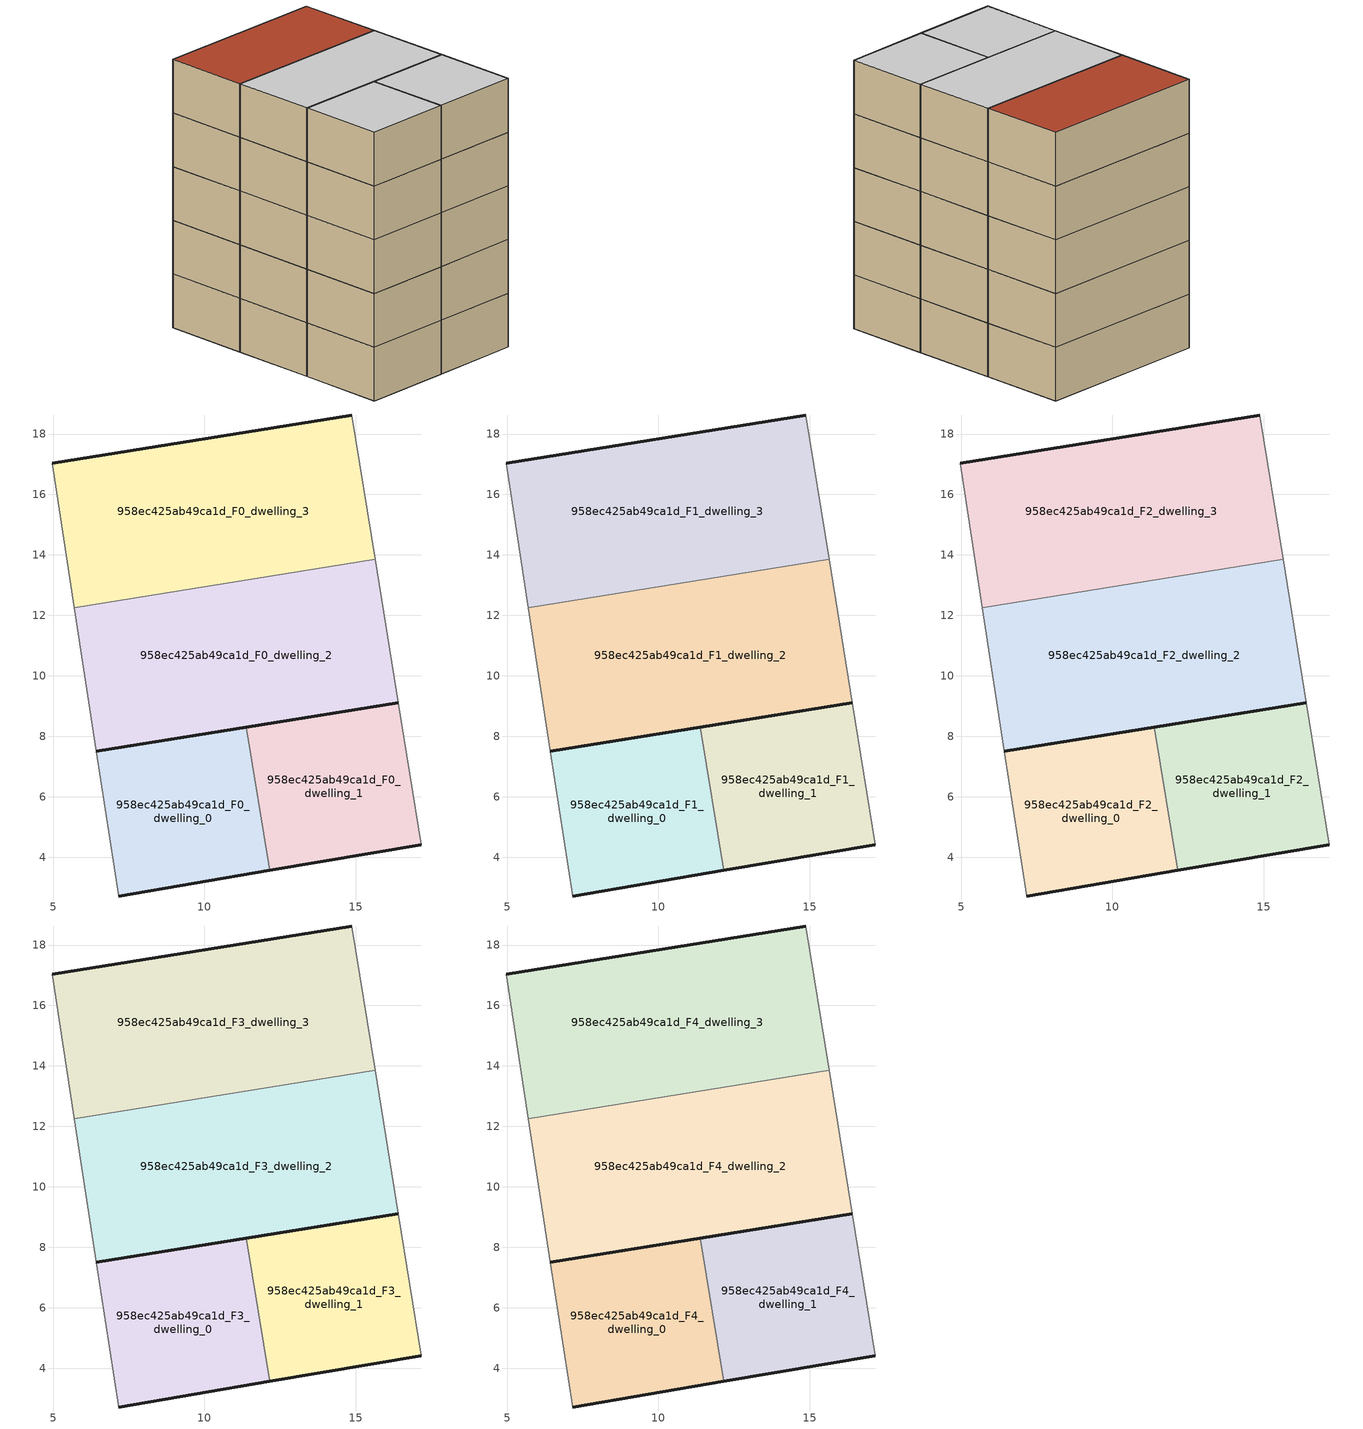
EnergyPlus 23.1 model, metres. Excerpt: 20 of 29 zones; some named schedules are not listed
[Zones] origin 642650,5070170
958ec425ab49ca1d_F0_dwelling_0
 floor ground (EU_floor_Construction): 12.16,3.57 11.39,8.3 6.43,7.5 7.17,2.72 z0
 wall outside (EU_wall_Construction): 6.43,7.5 11.39,8.3 / 12.16,3.57 7.17,2.72 z0:3
 wall adiabatic (EU_wall_Construction): 7.17,2.72 6.43,7.5 z0:3
 wall to 958ec425ab49ca1d_F0_dwelling_1 (EU_wall_Construction): 11.39,8.3 12.16,3.57 z0:3
958ec425ab49ca1d_F0_dwelling_1
 floor ground (EU_floor_Construction): 17.17,4.42 16.42,9.11 11.39,8.3 12.16,3.57 z0
 wall outside (EU_wall_Construction): 11.39,8.3 16.42,9.11 / 17.17,4.42 12.16,3.57 z0:3
 wall adiabatic (EU_wall_Construction): 16.42,9.11 17.17,4.42 z0:3
958ec425ab49ca1d_F0_dwelling_2
 floor ground (EU_floor_Construction): 16.42,9.11 15.65,13.86 5.7,12.26 6.43,7.5 z0
 wall outside (EU_wall_Construction): 16.42,9.11 6.43,7.5 z0:3
 wall adiabatic (EU_wall_Construction): 6.43,7.5 5.7,12.26 / 15.65,13.86 16.42,9.11 z0:3
 wall to 958ec425ab49ca1d_F0_dwelling_3 (EU_wall_Construction): 5.7,12.26 15.65,13.86 z0:3
958ec425ab49ca1d_F0_dwelling_3
 floor ground (EU_floor_Construction): 15.65,13.86 14.88,18.63 4.97,17.03 5.7,12.26 z0
 wall outside (EU_wall_Construction): 4.97,17.03 14.88,18.63 z0:3
 wall adiabatic (EU_wall_Construction): 5.7,12.26 4.97,17.03 / 14.88,18.63 15.65,13.86 z0:3
958ec425ab49ca1d_F1_dwelling_0
 floor to 958ec425ab49ca1d_F0_dwelling_0 (EU_floor_Construction): 12.16,3.57 11.39,8.3 6.43,7.5 7.17,2.72 z3
 wall outside (EU_wall_Construction): 6.43,7.5 11.39,8.3 / 12.16,3.57 7.17,2.72 z3:6
 wall adiabatic (EU_wall_Construction): 7.17,2.72 6.43,7.5 z3:6
 wall to 958ec425ab49ca1d_F1_dwelling_1 (EU_wall_Construction): 11.39,8.3 12.16,3.57 z3:6
958ec425ab49ca1d_F1_dwelling_1
 floor to 958ec425ab49ca1d_F0_dwelling_1 (EU_floor_Construction): 17.17,4.42 16.42,9.11 11.39,8.3 12.16,3.57 z3
 wall outside (EU_wall_Construction): 11.39,8.3 16.42,9.11 / 17.17,4.42 12.16,3.57 z3:6
 wall adiabatic (EU_wall_Construction): 16.42,9.11 17.17,4.42 z3:6
958ec425ab49ca1d_F1_dwelling_2
 floor to 958ec425ab49ca1d_F0_dwelling_2 (EU_floor_Construction): 16.42,9.11 15.65,13.86 5.7,12.26 6.43,7.5 z3
 wall outside (EU_wall_Construction): 16.42,9.11 6.43,7.5 z3:6
 wall adiabatic (EU_wall_Construction): 6.43,7.5 5.7,12.26 / 15.65,13.86 16.42,9.11 z3:6
 wall to 958ec425ab49ca1d_F1_dwelling_3 (EU_wall_Construction): 5.7,12.26 15.65,13.86 z3:6
958ec425ab49ca1d_F1_dwelling_3
 floor to 958ec425ab49ca1d_F0_dwelling_3 (EU_floor_Construction): 15.65,13.86 14.88,18.63 4.97,17.03 5.7,12.26 z3
 wall outside (EU_wall_Construction): 4.97,17.03 14.88,18.63 z3:6
 wall adiabatic (EU_wall_Construction): 5.7,12.26 4.97,17.03 / 14.88,18.63 15.65,13.86 z3:6
958ec425ab49ca1d_F2_dwelling_0
 floor to 958ec425ab49ca1d_F1_dwelling_0 (EU_floor_Construction): 12.16,3.57 11.39,8.3 6.43,7.5 7.17,2.72 z6
 wall outside (EU_wall_Construction): 6.43,7.5 11.39,8.3 / 12.16,3.57 7.17,2.72 z6:9
 wall adiabatic (EU_wall_Construction): 7.17,2.72 6.43,7.5 z6:9
 wall to 958ec425ab49ca1d_F2_dwelling_1 (EU_wall_Construction): 11.39,8.3 12.16,3.57 z6:9
958ec425ab49ca1d_F2_dwelling_1
 floor to 958ec425ab49ca1d_F1_dwelling_1 (EU_floor_Construction): 17.17,4.42 16.42,9.11 11.39,8.3 12.16,3.57 z6
 wall outside (EU_wall_Construction): 11.39,8.3 16.42,9.11 / 17.17,4.42 12.16,3.57 z6:9
 wall adiabatic (EU_wall_Construction): 16.42,9.11 17.17,4.42 z6:9
958ec425ab49ca1d_F2_dwelling_2
 floor to 958ec425ab49ca1d_F1_dwelling_2 (EU_floor_Construction): 16.42,9.11 15.65,13.86 5.7,12.26 6.43,7.5 z6
 wall outside (EU_wall_Construction): 16.42,9.11 6.43,7.5 z6:9
 wall adiabatic (EU_wall_Construction): 6.43,7.5 5.7,12.26 / 15.65,13.86 16.42,9.11 z6:9
 wall to 958ec425ab49ca1d_F2_dwelling_3 (EU_wall_Construction): 5.7,12.26 15.65,13.86 z6:9
958ec425ab49ca1d_F2_dwelling_3
 floor to 958ec425ab49ca1d_F1_dwelling_3 (EU_floor_Construction): 15.65,13.86 14.88,18.63 4.97,17.03 5.7,12.26 z6
 wall outside (EU_wall_Construction): 4.97,17.03 14.88,18.63 z6:9
 wall adiabatic (EU_wall_Construction): 5.7,12.26 4.97,17.03 / 14.88,18.63 15.65,13.86 z6:9
958ec425ab49ca1d_F3_dwelling_0
 floor to 958ec425ab49ca1d_F2_dwelling_0 (EU_floor_Construction): 12.16,3.57 11.39,8.3 6.43,7.5 7.17,2.72 z9
 wall outside (EU_wall_Construction): 6.43,7.5 11.39,8.3 / 12.16,3.57 7.17,2.72 z9:12
 wall adiabatic (EU_wall_Construction): 7.17,2.72 6.43,7.5 z9:12
 wall to 958ec425ab49ca1d_F3_dwelling_1 (EU_wall_Construction): 11.39,8.3 12.16,3.57 z9:12
958ec425ab49ca1d_F3_dwelling_1
 floor to 958ec425ab49ca1d_F2_dwelling_1 (EU_floor_Construction): 17.17,4.42 16.42,9.11 11.39,8.3 12.16,3.57 z9
 wall outside (EU_wall_Construction): 11.39,8.3 16.42,9.11 / 17.17,4.42 12.16,3.57 z9:12
 wall adiabatic (EU_wall_Construction): 16.42,9.11 17.17,4.42 z9:12
958ec425ab49ca1d_F3_dwelling_2
 floor to 958ec425ab49ca1d_F2_dwelling_2 (EU_floor_Construction): 16.42,9.11 15.65,13.86 5.7,12.26 6.43,7.5 z9
 wall outside (EU_wall_Construction): 16.42,9.11 6.43,7.5 z9:12
 wall adiabatic (EU_wall_Construction): 6.43,7.5 5.7,12.26 / 15.65,13.86 16.42,9.11 z9:12
 wall to 958ec425ab49ca1d_F3_dwelling_3 (EU_wall_Construction): 5.7,12.26 15.65,13.86 z9:12
958ec425ab49ca1d_F3_dwelling_3
 floor to 958ec425ab49ca1d_F2_dwelling_3 (EU_floor_Construction): 15.65,13.86 14.88,18.63 4.97,17.03 5.7,12.26 z9
 wall outside (EU_wall_Construction): 4.97,17.03 14.88,18.63 z9:12
 wall adiabatic (EU_wall_Construction): 5.7,12.26 4.97,17.03 / 14.88,18.63 15.65,13.86 z9:12
958ec425ab49ca1d_F4_dwelling_0
 floor to 958ec425ab49ca1d_F3_dwelling_0 (EU_floor_Construction): 12.16,3.57 11.39,8.3 6.43,7.5 7.17,2.72 z12
 wall outside (EU_wall_Construction): 6.43,7.5 11.39,8.3 / 12.16,3.57 7.17,2.72 z12:15
 wall adiabatic (EU_wall_Construction): 7.17,2.72 6.43,7.5 z12:15
 wall to 958ec425ab49ca1d_F4_dwelling_1 (EU_wall_Construction): 11.39,8.3 12.16,3.57 z12:15
 ceiling to 958ec425ab49ca1d_F5_dwelling_0 (EU_floor_Construction): 11.39,8.3 12.16,3.57 7.17,2.72 6.43,7.5 z15
958ec425ab49ca1d_F4_dwelling_1
 floor to 958ec425ab49ca1d_F3_dwelling_1 (EU_floor_Construction): 17.17,4.42 16.42,9.11 11.39,8.3 12.16,3.57 z12
 wall outside (EU_wall_Construction): 11.39,8.3 16.42,9.11 / 17.17,4.42 12.16,3.57 z12:15
 wall adiabatic (EU_wall_Construction): 16.42,9.11 17.17,4.42 z12:15
 ceiling to 958ec425ab49ca1d_F5_dwelling_1 (EU_floor_Construction): 16.42,9.11 17.17,4.42 12.16,3.57 11.39,8.3 z15
958ec425ab49ca1d_F4_dwelling_2
 floor to 958ec425ab49ca1d_F3_dwelling_2 (EU_floor_Construction): 16.42,9.11 15.65,13.86 5.7,12.26 6.43,7.5 z12
 wall outside (EU_wall_Construction): 16.42,9.11 6.43,7.5 z12:15
 wall adiabatic (EU_wall_Construction): 6.43,7.5 5.7,12.26 / 15.65,13.86 16.42,9.11 z12:15
 wall to 958ec425ab49ca1d_F4_dwelling_3 (EU_wall_Construction): 5.7,12.26 15.65,13.86 z12:15
 ceiling to 958ec425ab49ca1d_F5_dwelling_2 (EU_floor_Construction): 15.65,13.86 16.42,9.11 6.43,7.5 5.7,12.26 z15
958ec425ab49ca1d_F4_dwelling_3
 floor to 958ec425ab49ca1d_F3_dwelling_3 (EU_floor_Construction): 15.65,13.86 14.88,18.63 4.97,17.03 5.7,12.26 z12
 wall outside (EU_wall_Construction): 4.97,17.03 14.88,18.63 z12:15
 wall adiabatic (EU_wall_Construction): 5.7,12.26 4.97,17.03 / 14.88,18.63 15.65,13.86 z12:15
 roof outside (EU_roof_Construction): 14.88,18.63 15.65,13.86 5.7,12.26 4.97,17.03 z15
[Building]
EU S2 Campaign: North Axis=0; Terrain=City; Solar Distribution=FullExterior
[Site:Location]
Lyon-Bron: Latitude=45.75; Longitude=5; Time Zone=1; Elevation=198
[SizingPeriod:WeatherFileDays]
AnnualSizingPeriod: Begin Month=1; Begin Day of Month=1; End Month=12; End Day of Month=31; Day of Week for Start Day=Monday; Use Weather File Daylight Saving Period=No; Use Weather File Rain and Snow Indicators=No
[MATERIAL]
EU_InternalMass_Material: Roughness=MediumRough; Thickness=0.1; Conductivity=1; Density=1800; Specific Heat=900; Thermal Absorptance=0.9; Solar Absorptance=0.7; Visible Absorptance=0.7
[MATERIAL:NOMASS] Roughness=MediumRough; Thermal Absorptance=0.9; Solar Absorptance=0.7; Visible Absorptance=0.7
Name | Thermal Resistance
EU_wall_NoMass | 0.776494
EU_roof_NoMass | 0.486893
EU_floor_NoMass | 0.421597
[CONSTRUCTION]
EU_wall_Construction: EU_wall_NoMass
EU_roof_Construction: EU_roof_NoMass
EU_floor_Construction: EU_floor_NoMass
EU_InternalMass_Construction: EU_InternalMass_Material
[ZONE] Type=1; Multiplier=1; Ceiling Height=autocalculate; Floor Area=autocalculate; Part of Total Floor Area=Yes
Name | Volume
958ec425ab49ca1d_F0_dwelling_0 | 72.8555
958ec425ab49ca1d_F1_dwelling_0; 958ec425ab49ca1d_F2_dwelling_0; 958ec425ab49ca1d_F3_dwelling_0; 958ec425ab49ca1d_F4_dwelling_0 | 72.8547
958ec425ab49ca1d_F0_dwelling_1 | 72.8672
958ec425ab49ca1d_F1_dwelling_1; 958ec425ab49ca1d_F2_dwelling_1; 958ec425ab49ca1d_F3_dwelling_1; 958ec425ab49ca1d_F4_dwelling_1 | 72.8657
958ec425ab49ca1d_F0_dwelling_2; 958ec425ab49ca1d_F1_dwelling_2; 958ec425ab49ca1d_F2_dwelling_2; 958ec425ab49ca1d_F3_dwelling_2; 958ec425ab49ca1d_F4_dwelling_2 | 145.701
958ec425ab49ca1d_F0_dwelling_3; 958ec425ab49ca1d_F1_dwelling_3; 958ec425ab49ca1d_F2_dwelling_3; 958ec425ab49ca1d_F3_dwelling_3; 958ec425ab49ca1d_F4_dwelling_3 | 145.727
[INTERNALMASS] Construction=EU_InternalMass_Construction
Name | Zone or ZoneList | Surface Area
958ec425ab49ca1d_F0_dwelling_0_EU_InternalMass | 958ec425ab49ca1d_F0_dwelling_0 | 24.2851
958ec425ab49ca1d_F0_dwelling_1_EU_InternalMass | 958ec425ab49ca1d_F0_dwelling_1 | 24.2888
958ec425ab49ca1d_F0_dwelling_2_EU_InternalMass | 958ec425ab49ca1d_F0_dwelling_2 | 48.5673
958ec425ab49ca1d_F0_dwelling_3_EU_InternalMass | 958ec425ab49ca1d_F0_dwelling_3 | 48.5756
958ec425ab49ca1d_F1_dwelling_0_EU_InternalMass | 958ec425ab49ca1d_F1_dwelling_0 | 24.2851
958ec425ab49ca1d_F1_dwelling_1_EU_InternalMass | 958ec425ab49ca1d_F1_dwelling_1 | 24.2888
958ec425ab49ca1d_F1_dwelling_2_EU_InternalMass | 958ec425ab49ca1d_F1_dwelling_2 | 48.5673
958ec425ab49ca1d_F1_dwelling_3_EU_InternalMass | 958ec425ab49ca1d_F1_dwelling_3 | 48.5756
958ec425ab49ca1d_F2_dwelling_0_EU_InternalMass | 958ec425ab49ca1d_F2_dwelling_0 | 24.2851
958ec425ab49ca1d_F2_dwelling_1_EU_InternalMass | 958ec425ab49ca1d_F2_dwelling_1 | 24.2888
958ec425ab49ca1d_F2_dwelling_2_EU_InternalMass | 958ec425ab49ca1d_F2_dwelling_2 | 48.5673
958ec425ab49ca1d_F2_dwelling_3_EU_InternalMass | 958ec425ab49ca1d_F2_dwelling_3 | 48.5756
958ec425ab49ca1d_F3_dwelling_0_EU_InternalMass | 958ec425ab49ca1d_F3_dwelling_0 | 24.2851
958ec425ab49ca1d_F3_dwelling_1_EU_InternalMass | 958ec425ab49ca1d_F3_dwelling_1 | 24.2888
958ec425ab49ca1d_F3_dwelling_2_EU_InternalMass | 958ec425ab49ca1d_F3_dwelling_2 | 48.5673
958ec425ab49ca1d_F3_dwelling_3_EU_InternalMass | 958ec425ab49ca1d_F3_dwelling_3 | 48.5756
958ec425ab49ca1d_F4_dwelling_0_EU_InternalMass | 958ec425ab49ca1d_F4_dwelling_0 | 24.2851
958ec425ab49ca1d_F4_dwelling_1_EU_InternalMass | 958ec425ab49ca1d_F4_dwelling_1 | 24.2888
958ec425ab49ca1d_F4_dwelling_2_EU_InternalMass | 958ec425ab49ca1d_F4_dwelling_2 | 48.5673
958ec425ab49ca1d_F4_dwelling_3_EU_InternalMass | 958ec425ab49ca1d_F4_dwelling_3 | 48.5756
[OTHEREQUIPMENT] Fuel Type=Electricity; Design Level Calculation Method=Watts/Area; Power per Zone Floor Area=1; Fraction Latent=0; Fraction Radiant=0; Fraction Lost=0; Carbon Dioxide Generation Rate=0; EndUse Subcategory=EU_Step8_InternalGains
Name | Zone or ZoneList or Space or SpaceList | Schedule
EU_Step8_InternalGain_958ec425ab49ca1d_F0_dwelling_0_f000 | 958ec425ab49ca1d_F0_dwelling_0 | EU_Step8_GainSchedule_958ec425ab49ca1d_F0_dwelling_0_f000
EU_Step8_InternalGain_958ec425ab49ca1d_F0_dwelling_1_f000 | 958ec425ab49ca1d_F0_dwelling_1 | EU_Step8_GainSchedule_958ec425ab49ca1d_F0_dwelling_1_f000
EU_Step8_InternalGain_958ec425ab49ca1d_F0_dwelling_2_f000 | 958ec425ab49ca1d_F0_dwelling_2 | EU_Step8_GainSchedule_958ec425ab49ca1d_F0_dwelling_2_f000
EU_Step8_InternalGain_958ec425ab49ca1d_F0_dwelling_3_f000 | 958ec425ab49ca1d_F0_dwelling_3 | EU_Step8_GainSchedule_958ec425ab49ca1d_F0_dwelling_3_f000
EU_Step8_InternalGain_958ec425ab49ca1d_F1_dwelling_0_f000 | 958ec425ab49ca1d_F1_dwelling_0 | EU_Step8_GainSchedule_958ec425ab49ca1d_F1_dwelling_0_f000
EU_Step8_InternalGain_958ec425ab49ca1d_F1_dwelling_1_f000 | 958ec425ab49ca1d_F1_dwelling_1 | EU_Step8_GainSchedule_958ec425ab49ca1d_F1_dwelling_1_f000
EU_Step8_InternalGain_958ec425ab49ca1d_F1_dwelling_2_f000 | 958ec425ab49ca1d_F1_dwelling_2 | EU_Step8_GainSchedule_958ec425ab49ca1d_F1_dwelling_2_f000
EU_Step8_InternalGain_958ec425ab49ca1d_F1_dwelling_3_f000 | 958ec425ab49ca1d_F1_dwelling_3 | EU_Step8_GainSchedule_958ec425ab49ca1d_F1_dwelling_3_f000
EU_Step8_InternalGain_958ec425ab49ca1d_F2_dwelling_0_f000 | 958ec425ab49ca1d_F2_dwelling_0 | EU_Step8_GainSchedule_958ec425ab49ca1d_F2_dwelling_0_f000
EU_Step8_InternalGain_958ec425ab49ca1d_F2_dwelling_1_f000 | 958ec425ab49ca1d_F2_dwelling_1 | EU_Step8_GainSchedule_958ec425ab49ca1d_F2_dwelling_1_f000
EU_Step8_InternalGain_958ec425ab49ca1d_F2_dwelling_2_f000 | 958ec425ab49ca1d_F2_dwelling_2 | EU_Step8_GainSchedule_958ec425ab49ca1d_F2_dwelling_2_f000
EU_Step8_InternalGain_958ec425ab49ca1d_F2_dwelling_3_f000 | 958ec425ab49ca1d_F2_dwelling_3 | EU_Step8_GainSchedule_958ec425ab49ca1d_F2_dwelling_3_f000
EU_Step8_InternalGain_958ec425ab49ca1d_F3_dwelling_0_f000 | 958ec425ab49ca1d_F3_dwelling_0 | EU_Step8_GainSchedule_958ec425ab49ca1d_F3_dwelling_0_f000
EU_Step8_InternalGain_958ec425ab49ca1d_F3_dwelling_1_f000 | 958ec425ab49ca1d_F3_dwelling_1 | EU_Step8_GainSchedule_958ec425ab49ca1d_F3_dwelling_1_f000
EU_Step8_InternalGain_958ec425ab49ca1d_F3_dwelling_2_f000 | 958ec425ab49ca1d_F3_dwelling_2 | EU_Step8_GainSchedule_958ec425ab49ca1d_F3_dwelling_2_f000
EU_Step8_InternalGain_958ec425ab49ca1d_F3_dwelling_3_f000 | 958ec425ab49ca1d_F3_dwelling_3 | EU_Step8_GainSchedule_958ec425ab49ca1d_F3_dwelling_3_f000
EU_Step8_InternalGain_958ec425ab49ca1d_F4_dwelling_0_f000 | 958ec425ab49ca1d_F4_dwelling_0 | EU_Step8_GainSchedule_958ec425ab49ca1d_F4_dwelling_0_f000
EU_Step8_InternalGain_958ec425ab49ca1d_F4_dwelling_1_f000 | 958ec425ab49ca1d_F4_dwelling_1 | EU_Step8_GainSchedule_958ec425ab49ca1d_F4_dwelling_1_f000
EU_Step8_InternalGain_958ec425ab49ca1d_F4_dwelling_2_f000 | 958ec425ab49ca1d_F4_dwelling_2 | EU_Step8_GainSchedule_958ec425ab49ca1d_F4_dwelling_2_f000
EU_Step8_InternalGain_958ec425ab49ca1d_F4_dwelling_3_f000 | 958ec425ab49ca1d_F4_dwelling_3 | EU_Step8_GainSchedule_958ec425ab49ca1d_F4_dwelling_3_f000
[ZONEVENTILATION:DESIGNFLOWRATE] Schedule=EU_AlwaysOn; Design Flow Rate Calculation Method=AirChanges/Hour; Air Changes per Hour=0.693814; Ventilation Type=Natural; Fan Pressure Rise=0; Fan Total Efficiency=1; Constant Term Coefficient=1; Temperature Term Coefficient=0; Velocity Term Coefficient=0; Velocity Squared Term Coefficient=0; Minimum Indoor Temperature=-100; Maximum Indoor Temperature=100; Delta Temperature=-100; Minimum Outdoor Temperature=-100; Maximum Outdoor Temperature=100; Maximum Wind Speed=40
Name | Zone or ZoneList or Space or SpaceList
EU_ConstantAir_958ec425ab49ca1d_F0_dwelling_0 | 958ec425ab49ca1d_F0_dwelling_0
EU_ConstantAir_958ec425ab49ca1d_F0_dwelling_1 | 958ec425ab49ca1d_F0_dwelling_1
EU_ConstantAir_958ec425ab49ca1d_F0_dwelling_2 | 958ec425ab49ca1d_F0_dwelling_2
EU_ConstantAir_958ec425ab49ca1d_F0_dwelling_3 | 958ec425ab49ca1d_F0_dwelling_3
EU_ConstantAir_958ec425ab49ca1d_F1_dwelling_0 | 958ec425ab49ca1d_F1_dwelling_0
EU_ConstantAir_958ec425ab49ca1d_F1_dwelling_1 | 958ec425ab49ca1d_F1_dwelling_1
EU_ConstantAir_958ec425ab49ca1d_F1_dwelling_2 | 958ec425ab49ca1d_F1_dwelling_2
EU_ConstantAir_958ec425ab49ca1d_F1_dwelling_3 | 958ec425ab49ca1d_F1_dwelling_3
EU_ConstantAir_958ec425ab49ca1d_F2_dwelling_0 | 958ec425ab49ca1d_F2_dwelling_0
EU_ConstantAir_958ec425ab49ca1d_F2_dwelling_1 | 958ec425ab49ca1d_F2_dwelling_1
EU_ConstantAir_958ec425ab49ca1d_F2_dwelling_2 | 958ec425ab49ca1d_F2_dwelling_2
EU_ConstantAir_958ec425ab49ca1d_F2_dwelling_3 | 958ec425ab49ca1d_F2_dwelling_3
EU_ConstantAir_958ec425ab49ca1d_F3_dwelling_0 | 958ec425ab49ca1d_F3_dwelling_0
EU_ConstantAir_958ec425ab49ca1d_F3_dwelling_1 | 958ec425ab49ca1d_F3_dwelling_1
EU_ConstantAir_958ec425ab49ca1d_F3_dwelling_2 | 958ec425ab49ca1d_F3_dwelling_2
EU_ConstantAir_958ec425ab49ca1d_F3_dwelling_3 | 958ec425ab49ca1d_F3_dwelling_3
EU_ConstantAir_958ec425ab49ca1d_F4_dwelling_0 | 958ec425ab49ca1d_F4_dwelling_0
EU_ConstantAir_958ec425ab49ca1d_F4_dwelling_1 | 958ec425ab49ca1d_F4_dwelling_1
EU_ConstantAir_958ec425ab49ca1d_F4_dwelling_2 | 958ec425ab49ca1d_F4_dwelling_2
EU_ConstantAir_958ec425ab49ca1d_F4_dwelling_3 | 958ec425ab49ca1d_F4_dwelling_3
[HVACTEMPLATE:THERMOSTAT]
EU_HeatOnly_958ec425ab49ca1d_F0_dwelling_0: Constant Heating Setpoint=20; Constant Cooling Setpoint=50
